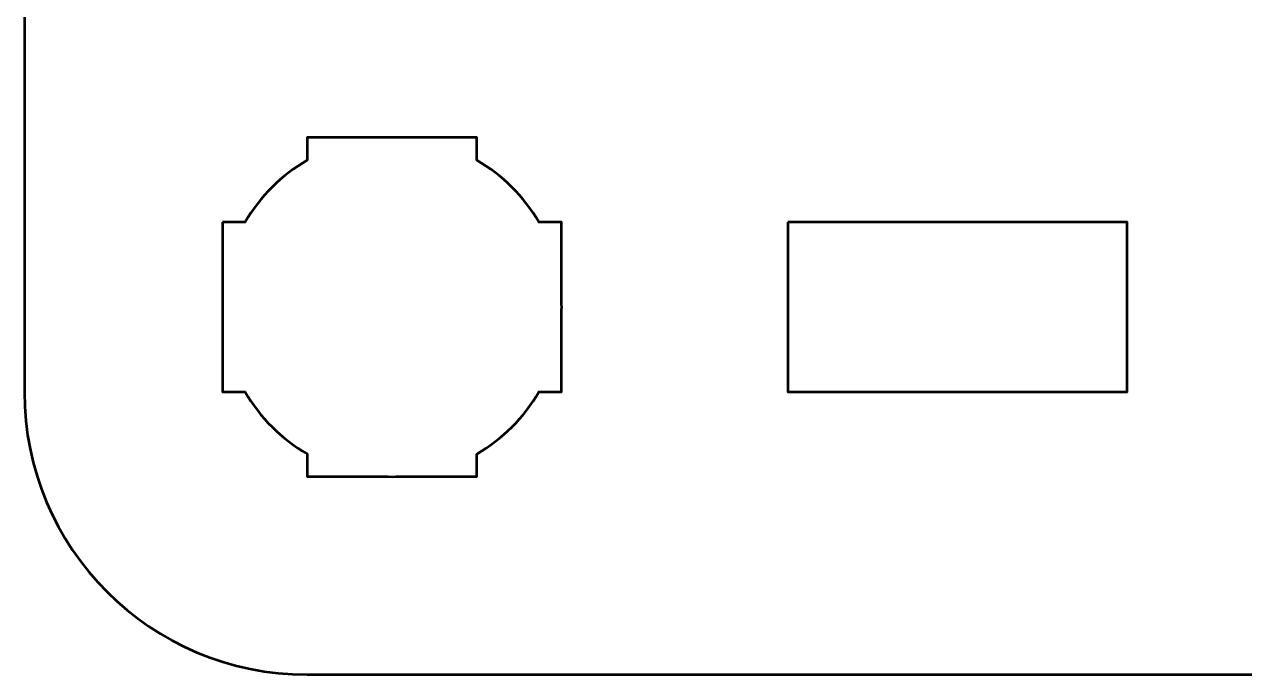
# Model space of a CAD drawing. Header units: centimetres. Extents: x -35.2 to 14.2, y -19.5 to -10.2.
# Drawn here: x -35.15 to -32.992, y -19.5 to -18.35 of the extents above; entities that cross this region are included whole.
import ezdxf

# ---------------------------------------------------------------- set-up
doc = ezdxf.new("R2010")
doc.units = ezdxf.units.CM
doc.header["$MEASUREMENT"] = 0
doc.layers.add('Layer 1', color=7, linetype='Continuous')

msp = doc.modelspace()

# ---------------------------------------------------------------- linework, layer by layer
at = {"layer": 'Layer 1', "lineweight": 53}
for points, knots in [([(-34.64995, -10.19995), (-34.64995, -10.19995), (-26.35005, -10.19995), (-26.35005, -10.19995), (-26.35005, -10.19995), (-26.07305, -10.19995), (-25.84995, -10.42305), (-25.84995, -10.70005), (-25.84995, -10.70005), (-25.84995, -10.70005), (-25.84995, -18.99995), (-25.84995, -18.99995), (-25.84995, -18.99995), (-25.84995, -19.27695), (-26.07305, -19.50005), (-26.35005, -19.50005), (-26.35005, -19.50005), (-26.35005, -19.50005), (-34.64995, -19.50005), (-34.64995, -19.50005), (-34.64995, -19.50005), (-34.92695, -19.50005), (-35.15005, -19.27695), (-35.15005, -18.99995), (-35.15005, -18.99995), (-35.15005, -18.99995), (-35.15005, -10.70005), (-35.15005, -10.70005), (-35.15005, -10.70005), (-35.15005, -10.42305), (-34.92695, -10.19995), (-34.64995, -10.19995)], [0, 0, 0, 0, 0.125, 0.125, 0.125, 0.125, 0.25, 0.25, 0.25, 0.25, 0.375, 0.375, 0.375, 0.375, 0.5, 0.5, 0.5, 0.5, 0.625, 0.625, 0.625, 0.625, 0.75, 0.75, 0.75, 0.75, 0.875, 0.875, 0.875, 0.875, 1, 1, 1, 1]), ([(-34.80001, -18.69997), (-34.80001, -18.69997), (-34.75981, -18.69997), (-34.75981, -18.69997), (-34.75981, -18.69997), (-34.73348, -18.65445), (-34.69552, -18.61652), (-34.65001, -18.59019), (-34.65001, -18.59019), (-34.65001, -18.59019), (-34.65001, -18.54997), (-34.65001, -18.54997), (-34.65001, -18.54997), (-34.65001, -18.54997), (-34.35001, -18.54997), (-34.35001, -18.54997), (-34.35001, -18.54997), (-34.35001, -18.54997), (-34.35001, -18.59016), (-34.35001, -18.59016), (-34.35001, -18.59016), (-34.30448, -18.61649), (-34.26649, -18.65444), (-34.24013, -18.69997), (-34.24013, -18.69997), (-34.24013, -18.69997), (-34.20001, -18.69997), (-34.20001, -18.69997), (-34.20001, -18.69997), (-34.20001, -18.69997), (-34.20001, -18.84539), (-34.20001, -18.84539), (-34.20001, -18.84539), (-34.20001, -18.84539), (-34.19995, -18.85004), (-34.19995, -18.85004), (-34.19995, -18.85004), (-34.19995, -18.85004), (-34.20001, -18.85468), (-34.20001, -18.85468), (-34.20001, -18.85468), (-34.20001, -18.85468), (-34.20001, -18.99997), (-34.20001, -18.99997), (-34.20001, -18.99997), (-34.20001, -18.99997), (-34.24008, -18.99997), (-34.24008, -18.99997), (-34.24008, -18.99997), (-34.26643, -19.04554), (-34.30443, -19.08355), (-34.35001, -19.10991), (-34.35001, -19.10991), (-34.35001, -19.10991), (-34.35001, -19.14997), (-34.35001, -19.14997), (-34.35001, -19.14997), (-34.35001, -19.14997), (-34.49329, -19.14997), (-34.49329, -19.14997), (-34.49329, -19.14997), (-34.49329, -19.14997), (-34.49996, -19.15005), (-34.49996, -19.15005), (-34.49996, -19.15005), (-34.49996, -19.15005), (-34.50664, -19.14997), (-34.50664, -19.14997), (-34.50664, -19.14997), (-34.50664, -19.14997), (-34.65001, -19.14997), (-34.65001, -19.14997), (-34.65001, -19.14997), (-34.65001, -19.14997), (-34.65001, -19.10987), (-34.65001, -19.10987), (-34.65001, -19.10987), (-34.69555, -19.08351), (-34.73353, -19.04552), (-34.75986, -18.99997), (-34.75986, -18.99997), (-34.75986, -18.99997), (-34.80001, -18.99997), (-34.80001, -18.99997), (-34.80001, -18.99997), (-34.80001, -18.99997), (-34.80001, -18.69997), (-34.80001, -18.69997)], [0, 0, 0, 0, 0.0454545, 0.0454545, 0.0454545, 0.0454545, 0.0909091, 0.0909091, 0.0909091, 0.0909091, 0.1363636, 0.1363636, 0.1363636, 0.1363636, 0.1818182, 0.1818182, 0.1818182, 0.1818182, 0.2272727, 0.2272727, 0.2272727, 0.2272727, 0.2727273, 0.2727273, 0.2727273, 0.2727273, 0.3181818, 0.3181818, 0.3181818, 0.3181818, 0.3636364, 0.3636364, 0.3636364, 0.3636364, 0.4090909, 0.4090909, 0.4090909, 0.4090909, 0.4545455, 0.4545455, 0.4545455, 0.4545455, 0.5, 0.5, 0.5, 0.5, 0.5454545, 0.5454545, 0.5454545, 0.5454545, 0.5909091, 0.5909091, 0.5909091, 0.5909091, 0.6363636, 0.6363636, 0.6363636, 0.6363636, 0.6818182, 0.6818182, 0.6818182, 0.6818182, 0.7272727, 0.7272727, 0.7272727, 0.7272727, 0.7727273, 0.7727273, 0.7727273, 0.7727273, 0.8181818, 0.8181818, 0.8181818, 0.8181818, 0.8636364, 0.8636364, 0.8636364, 0.8636364, 0.9090909, 0.9090909, 0.9090909, 0.9090909, 0.9545455, 0.9545455, 0.9545455, 0.9545455, 1, 1, 1, 1]), ([(-33.8, -18.69995), (-33.8, -18.69995), (-33.2, -18.69995), (-33.2, -18.69995), (-33.2, -18.69995), (-33.2, -18.69995), (-33.2, -18.99995), (-33.2, -18.99995), (-33.2, -18.99995), (-33.2, -18.99995), (-33.8, -18.99995), (-33.8, -18.99995), (-33.8, -18.99995), (-33.8, -18.99995), (-33.8, -18.69995), (-33.8, -18.69995)], [0, 0, 0, 0, 0.25, 0.25, 0.25, 0.25, 0.5, 0.5, 0.5, 0.5, 0.75, 0.75, 0.75, 0.75, 1, 1, 1, 1])]:
    msp.add_open_spline(points, degree=3, knots=knots, dxfattribs=at)

doc.saveas('drawing.dxf')
